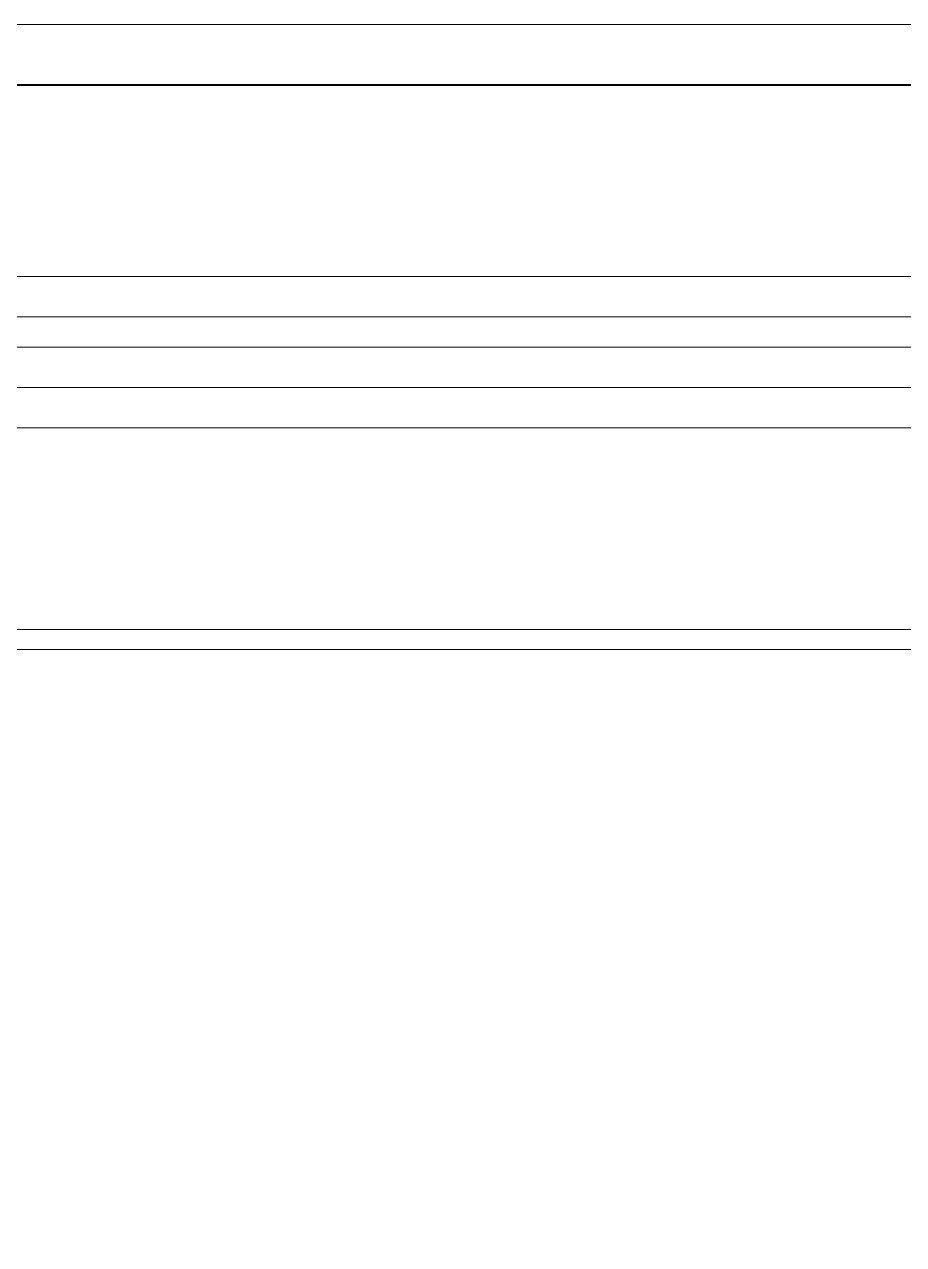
# Model space of a CAD drawing. Extents: x -1133 to 23780, y -1311 to 8245.
# Drawn here: x 3181.8 to 3268.9, y 2744 to 2865 of the extents above; entities that cross this region are included whole.
import ezdxf

# ---------------------------------------------------------------- set-up
doc = ezdxf.new("R2010")
doc.units = 0
doc.header["$MEASUREMENT"] = 0
for name, color, linetype, lineweight in [('00', 9, 'Continuous', 9), ('06D', 9, 'Continuous', 9), ('10', 9, 'Continuous', 9), ('14', 9, 'Continuous', 9), ('33', 9, 'BATTING', 9), ('40B', 9, 'Continuous', 9)]:
    doc.layers.add(name, color=color, linetype=linetype, lineweight=lineweight)
doc.linetypes.add('BATTING', pattern='A,0.0001,-0.1,[134,ltypeshp.shx,S=0.1,R=0,X=-0.1,Y=0],-0.2,[134,ltypeshp.shx,S=0.1,R=180,X=0.1,Y=0],-0.1', length=0.4001)

# ---------------------------------------------------------------- blocks, each defined once
blk = doc.blocks.new('p-zemin kat')
at = {"layer": '00'}
blk.add_lwpolyline([(3282.5, 2805), (3160, 2805), (3160, 2825), (3282.5, 2825)], close=True, dxfattribs=at)
at = {"layer": '06D'}
for points in [[(2529.82, 2825), (2529.82, 2865), (4067.5, 2865), (4067.5, 2825)], [(3160, 2840), (3410, 2840)], [(3410, 2825), (3410, 2833), (3160, 2833), (3160, 2825)]]:
    blk.add_lwpolyline(points, dxfattribs=at)
at = {"layer": '10'}
for points, const_width in [([(2529.82, 2859), (4067.2, 2859)], 0.2), ([(3153.19, 2836), (3416.63, 2836)], 0.1)]:
    blk.add_lwpolyline(points, dxfattribs=dict(at, const_width=const_width))
at = {"layer": '14'}
blk.add_lwpolyline([(3158, 2819.3), (3158, 2803), (3160, 2803), (3280.5, 2803), (3280.5, 2803), (3280.5, 2803), (3280.5, 2743), (3364.5, 2743), (3364.5, 2803), (3410, 2803), (3412, 2803), (3412, 2819.3)], dxfattribs=at)
at = {"layer": '33', "ltscale": 0.4}
blk.add_lwpolyline([(3160, 2829), (3410, 2829)], dxfattribs=at)
at = {"layer": '40B'}
blk.add_lwpolyline([(1935.27, 740.05, -0.306949), (4278.59, 2070.68, 0.001238), (4287.87, 2185.72, -0.024009), (4527.5, 2155.06), (4532.5, 2153.27), (4532.5, 2372.5), (4200, 2372.5), (3990, 2372.5), (3990, 2405), (3287.33, 2405), (3287.33, 2825), (2222.5, 2825)], format="xyb", dxfattribs=at)

msp = doc.modelspace()

# ---------------------------------------------------------------- block references
at = {"layer": '10'}
msp.add_blockref('p-zemin kat', (0, 0), dxfattribs=at)

doc.saveas('drawing.dxf')
